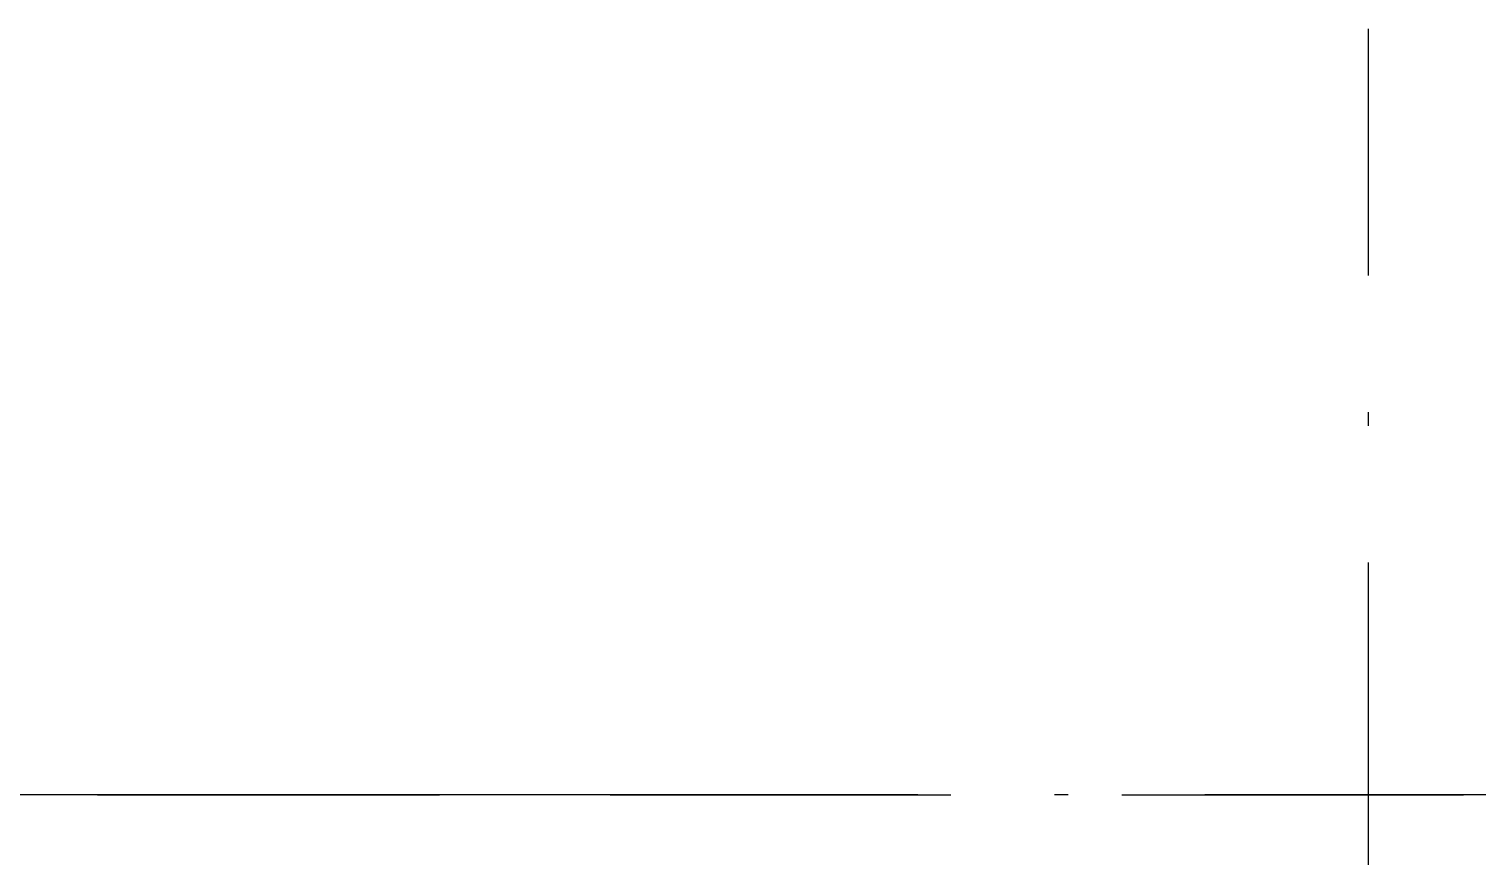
# Model space of a CAD drawing. Header units: millimetres. Extents: x -1120 to 100154, y -9529 to 14223.
# Drawn here: x 92875 to 94994, y 13012 to 14223 of the extents above; entities that cross this region are included whole.
import ezdxf

# ---------------------------------------------------------------- set-up
doc = ezdxf.new("R2010")
doc.units = ezdxf.units.MM
doc.linetypes.add('DOTE', pattern=[2.42, 2, -0.2, 0.02, -0.2])
doc.layers.add('A-DOTE', color=1, linetype='Continuous')
doc.layers.add('A-立面看线', color=7, linetype='Continuous')

msp = doc.modelspace()

# ---------------------------------------------------------------- linework, layer by layer
at = {"layer": 'A-DOTE', "linetype": 'DOTE', "ltscale": 1000}
for p, q in [((94835.1, 9021.9), (94835.1, 14222.5)), ((84915.3, 13102.5), (100154.2, 13102.5))]:
    msp.add_line(p, q, dxfattribs=at)
at = {"layer": 'A-立面看线'}
for points in [[(93475.2, 13101.4), (92974.8, 13101.4)], [(94223.7, 13101.4), (93725.4, 13101.4)], [(94974.3, 13101.4), (94473.9, 13101.4)]]:
    msp.add_lwpolyline(points, dxfattribs=at)

doc.saveas('drawing.dxf')
